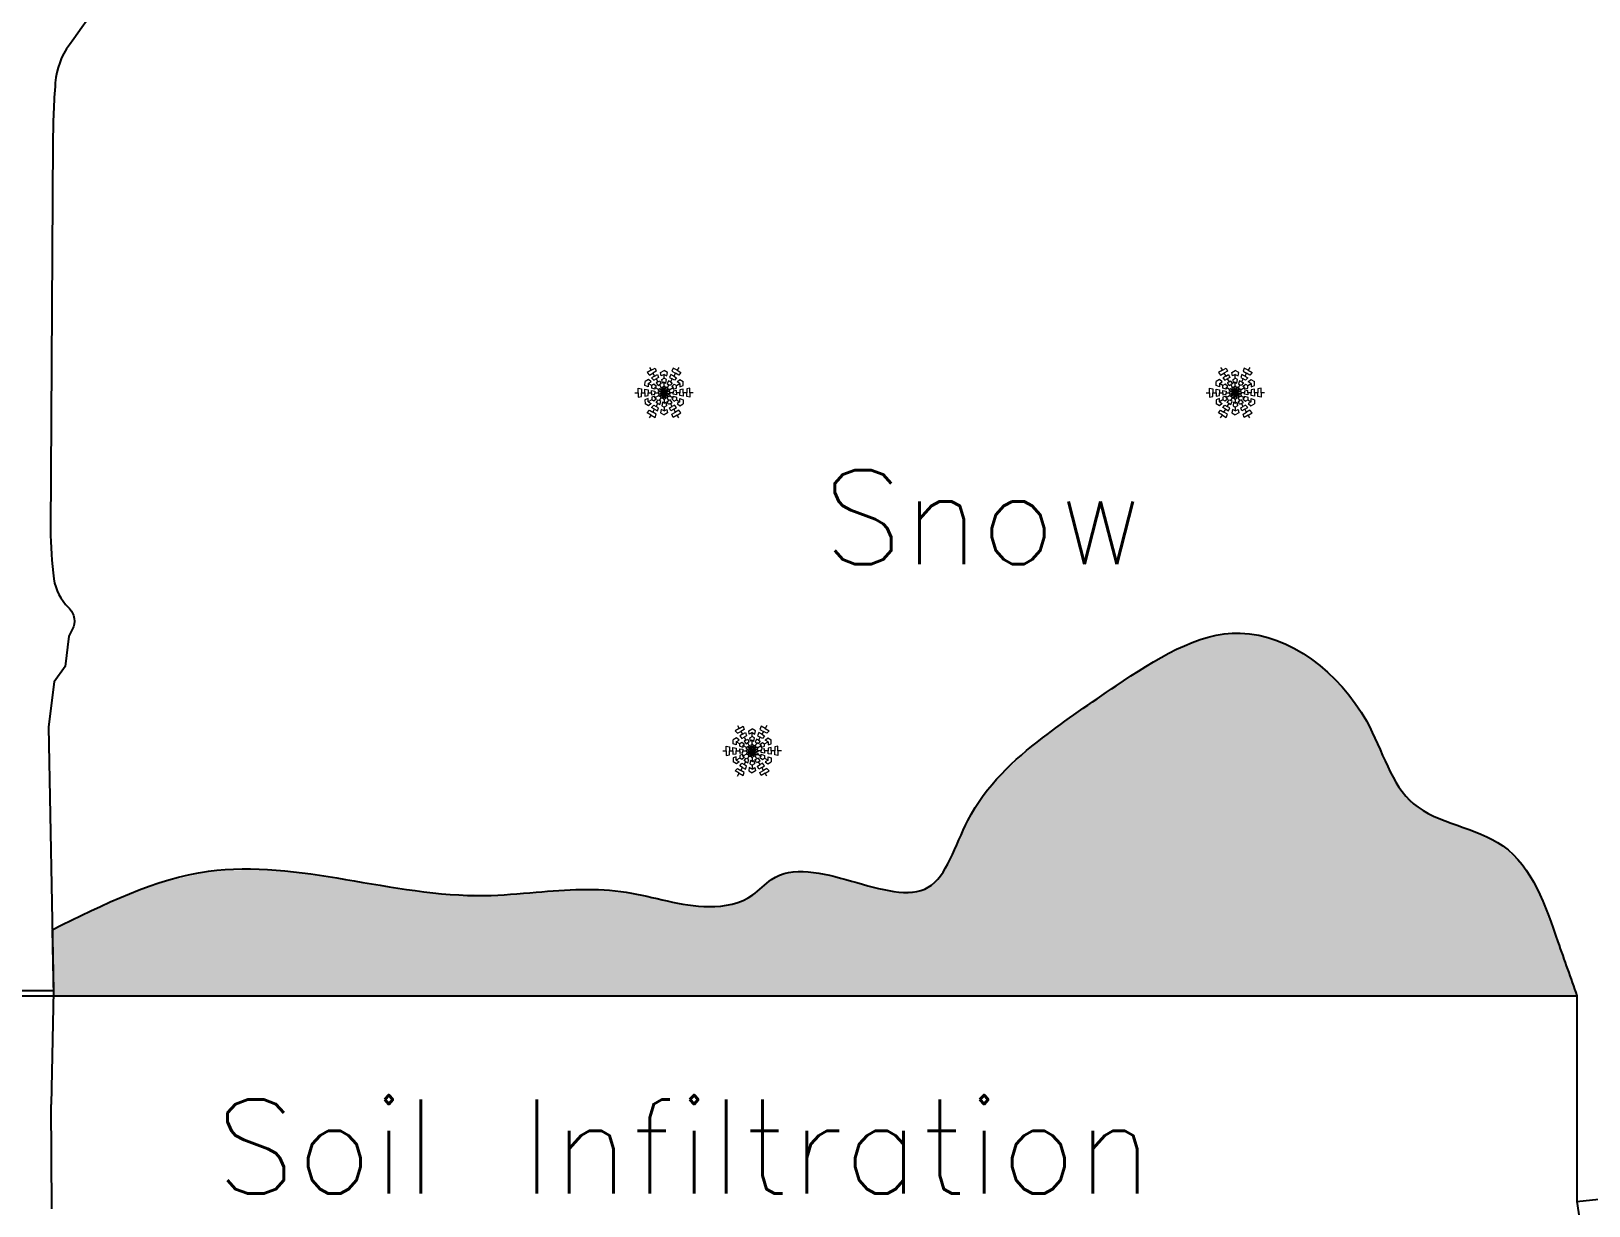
# Model space of a CAD drawing. Header units: millimetres. Extents: x 7 to 784, y -168 to 358.
# Drawn here: x 290.89 to 324.04, y 92.95 to 117.94 of the extents above; entities that cross this region are included whole.
import ezdxf

# ---------------------------------------------------------------- set-up
doc = ezdxf.new("R2010")
doc.units = ezdxf.units.MM
doc.layers.add('Snow', color=7, linetype='Continuous', true_color=0xe4ffe3)
doc.layers.add('SnowBorder', color=145, linetype='Continuous')
doc.styles.get("Standard").update_dxf_attribs({"font": 'txt.shx'})

# ---------------------------------------------------------------- blocks, each defined once
blk = doc.blocks.new('Winter trees 1_dwgmodels.com')
at = {"color": 0}
blk.add_lwpolyline([(7.035, 49.252, -0.032733), (4.122, 44.734, 0.141703), (3.453, 42.94, 0.017281), (3.339, 40.126), (3.229, 21.832, 0.030702), (3.389, 19.472, 0.173341), (4.074, 18.131, -0.170779), (4.345, 17.607, -0.152814), (4.258, 17.084), (4.095, 16.761), (3.927, 15.34), (3.392, 14.612), (3.125, 12.477), (3.365, 0), (-3.365, 0)], format="xyb", dxfattribs=at)

msp = doc.modelspace()

# ---------------------------------------------------------------- hatches: boundary and pattern name
at = {"layer": 'SnowBorder'}
msp.add_hatch(color=256, dxfattribs=at).paths.add_polyline_path([(314.40342, 104.2926), (315.51108, 104.89924), (316.08297, 105.0813), (316.66238, 105.13356), (317.2426, 105.03133), (317.80609, 104.78899), (318.33314, 104.42886), (318.804, 103.97323), (319.19897, 103.44439), (319.50364, 102.86685), (319.76251, 102.2892), (320.05654, 101.775), (320.46613, 101.38699), (321.0073, 101.12847), (321.59853, 100.91267), (322.15015, 100.6453), (322.58689, 100.24851), (322.91481, 99.73729), (323.38241, 98.56187), (323.78665, 97.41696), (291.36706, 97.41696), (291.36502, 97.52278), (291.34003, 98.8227), (292.46354, 99.36449), (293.59811, 99.81347), (294.75479, 100.07683), (295.94034, 100.1019), (297.14786, 99.96311), (298.36777, 99.76003), (299.59048, 99.59222), (300.80649, 99.55865), (302.02044, 99.652), (303.23727, 99.66009), (304.42554, 99.43483), (305.02479, 99.33012), (305.64271, 99.33565), (305.94323, 99.40691), (306.21656, 99.53997), (306.68673, 99.91994), (306.95203, 100.02699), (307.24699, 100.06141), (307.8963, 99.97647), (309.22575, 99.64012), (309.78771, 99.64511), (310.01716, 99.74695), (310.20731, 99.92697), (310.50973, 100.45185), (310.78417, 101.06273), (311.1103, 101.61821), (311.49819, 102.09413), (312.39408, 102.88854), (313.36467, 103.59417)])

# ---------------------------------------------------------------- linework, layer by layer
for p, q in [((291.34003, 98.8227), (291.36706, 97.41696)), ((291.36502, 97.52278), (291.31847, 95.10109)), ((266.34718, 97.41696), (323.78665, 97.41696)), ((323.78665, 97.41696), (323.78665, 93.04209)), ((323.78665, 93.04209), (332.04763, 93.91695)), ((323.78665, 93.04209), (323.78665, 93.04209)), ((323.78665, 93.04209), (323.96922, 91.78497))]:
    msp.add_line(p, q)
at = {"color": 0}
msp.add_line((291.33172, 92.88658), (291.31847, 95.10109), dxfattribs=at)
msp.add_arc((223.31744, 157.44221), 97.37766, 305.9270425, 305.9270425, dxfattribs=at)
at = {"layer": 'Snow'}
msp.add_spline([(291.34003, 98.8227), (294.66348, 100.06508), (300.54663, 99.54997), (301.64061, 99.62197), (303.55598, 99.62197), (305.31821, 99.314), (306.25003, 99.56302), (306.64365, 99.89238), (309.98235, 99.72469), (310.82582, 101.14652), (312.41634, 102.90574), (313.98277, 104.01429), (316.6216, 105.13489), (319.30562, 103.26421), (320.30874, 101.50198), (322.20653, 100.60731), (323.38135, 98.56493), (323.78665, 97.41696)], degree=3, dxfattribs=at)
at = {"layer": 'SnowBorder', "lineweight": 0}
for p, q in [((304.08568, 110.72594), (304.00151, 110.67734)), ((304.04995, 110.78783), (304.08568, 110.72594)), ((304.04995, 110.78783), (304.08568, 110.72594)), ((304.08568, 110.72594), (304.16986, 110.77454)), ((304.16986, 110.77454), (304.1936, 110.70742)), ((304.28702, 110.67717), (304.36063, 110.71943)), ((304.43425, 110.67717), (304.36063, 110.71943)), ((304.55141, 110.77454), (304.52767, 110.70742)), ((304.63559, 110.72594), (304.55141, 110.77454)), ((304.67132, 110.78783), (304.63559, 110.72594)), ((304.67132, 110.78783), (304.63559, 110.72594)), ((304.63559, 110.72594), (304.71976, 110.67734)), ((316.24017, 110.72594), (316.156, 110.67734)), ((316.20444, 110.78783), (316.24017, 110.72594)), ((316.20444, 110.78783), (316.24017, 110.72594)), ((316.24017, 110.72594), (316.32435, 110.77454)), ((316.32435, 110.77454), (316.34809, 110.70742)), ((316.44152, 110.67717), (316.51513, 110.71943)), ((316.58874, 110.67717), (316.51513, 110.71943)), ((316.7059, 110.77454), (316.68217, 110.70742)), ((316.79008, 110.72594), (316.7059, 110.77454)), ((316.82581, 110.78783), (316.79008, 110.72594)), ((316.82581, 110.78783), (316.79008, 110.72594)), ((316.79008, 110.72594), (316.87425, 110.67734)), ((303.95364, 110.39969), (303.95385, 110.48457)), ((304.02313, 110.375), (303.95364, 110.39969)), ((304.02725, 110.52719), (303.95385, 110.48457)), ((304.00151, 110.67734), (304.04776, 110.62323)), ((304.02313, 110.44457), (304.08337, 110.47935)), ((304.09573, 110.40265), (304.02313, 110.44457)), ((304.02313, 110.44457), (304.02313, 110.375)), ((304.09573, 110.40265), (304.02313, 110.44457)), ((304.08337, 110.47935), (304.02725, 110.52719)), ((304.04776, 110.62323), (304.12068, 110.66532)), ((304.15678, 110.60279), (304.09528, 110.56728)), ((304.09528, 110.56728), (304.14013, 110.51266)), ((304.14326, 110.42974), (304.09573, 110.40265)), ((304.09604, 110.34795), (304.09573, 110.40265)), ((304.1936, 110.70742), (304.12068, 110.66532)), ((304.12068, 110.66532), (304.15678, 110.60279)), ((304.12068, 110.66532), (304.15678, 110.60279)), ((304.14013, 110.51266), (304.19165, 110.54241)), ((304.19971, 110.3821), (304.14326, 110.42974)), ((304.15678, 110.60279), (304.21829, 110.6383)), ((304.22806, 110.47934), (304.18825, 110.45635)), ((304.18825, 110.45635), (304.23318, 110.4016)), ((304.24317, 110.57215), (304.19165, 110.54241)), ((304.19165, 110.54241), (304.22806, 110.47934)), ((304.19165, 110.54241), (304.22806, 110.47934)), ((304.21829, 110.6383), (304.24317, 110.57215)), ((304.22806, 110.47934), (304.26787, 110.50232)), ((304.23318, 110.4016), (304.263, 110.41882)), ((304.29282, 110.43603), (304.263, 110.41882)), ((304.263, 110.41882), (304.29924, 110.35605)), ((304.263, 110.41882), (304.29924, 110.35605)), ((304.26787, 110.50232), (304.29282, 110.43603)), ((304.30039, 110.60465), (304.28702, 110.67717)), ((304.36063, 110.63943), (304.30039, 110.60465)), ((304.31341, 110.52798), (304.36063, 110.5556)), ((304.32644, 110.45527), (304.31341, 110.52798)), ((304.36063, 110.47501), (304.32644, 110.45527)), ((304.33925, 110.37885), (304.36063, 110.39105)), ((304.36063, 110.5556), (304.36063, 110.63943)), ((304.36063, 110.5556), (304.36063, 110.63943)), ((304.36063, 110.63943), (304.42088, 110.60465)), ((304.40785, 110.52798), (304.36063, 110.5556)), ((304.36063, 110.39105), (304.36063, 110.47501)), ((304.36063, 110.39105), (304.36063, 110.47501)), ((304.36063, 110.47501), (304.39482, 110.45527)), ((304.38202, 110.37885), (304.36063, 110.39105)), ((304.39482, 110.45527), (304.40785, 110.52798)), ((304.42088, 110.60465), (304.43425, 110.67717)), ((304.45827, 110.41882), (304.42203, 110.35605)), ((304.45827, 110.41882), (304.42203, 110.35605)), ((304.4534, 110.50232), (304.42845, 110.43603)), ((304.42845, 110.43603), (304.45827, 110.41882)), ((304.49321, 110.47934), (304.4534, 110.50232)), ((304.48809, 110.4016), (304.45827, 110.41882)), ((304.50298, 110.6383), (304.4781, 110.57215)), ((304.4781, 110.57215), (304.52962, 110.54241)), ((304.53302, 110.45635), (304.48809, 110.4016)), ((304.52962, 110.54241), (304.49321, 110.47934)), ((304.52962, 110.54241), (304.49321, 110.47934)), ((304.49321, 110.47934), (304.53302, 110.45635)), ((304.56449, 110.60279), (304.50298, 110.6383)), ((304.52156, 110.3821), (304.57801, 110.42974)), ((304.52767, 110.70742), (304.60059, 110.66532)), ((304.58114, 110.51266), (304.52962, 110.54241)), ((304.60059, 110.66532), (304.56449, 110.60279)), ((304.60059, 110.66532), (304.56449, 110.60279)), ((304.56449, 110.60279), (304.62599, 110.56728)), ((304.57801, 110.42974), (304.62554, 110.40265)), ((304.62599, 110.56728), (304.58114, 110.51266)), ((304.67351, 110.62323), (304.60059, 110.66532)), ((304.62523, 110.34795), (304.62554, 110.40265)), ((304.62554, 110.40265), (304.69814, 110.44457)), ((304.62554, 110.40265), (304.69814, 110.44457)), ((304.6379, 110.47935), (304.69402, 110.52719)), ((304.69814, 110.44457), (304.6379, 110.47935)), ((304.71976, 110.67734), (304.67351, 110.62323)), ((304.69402, 110.52719), (304.76742, 110.48457)), ((304.69814, 110.44457), (304.69814, 110.375)), ((304.69814, 110.375), (304.76763, 110.39969)), ((304.76763, 110.39969), (304.76742, 110.48457)), ((316.10813, 110.39969), (316.10834, 110.48457)), ((316.17762, 110.375), (316.10813, 110.39969)), ((316.18174, 110.52719), (316.10834, 110.48457)), ((316.156, 110.67734), (316.20226, 110.62323)), ((316.17762, 110.44457), (316.23786, 110.47935)), ((316.25022, 110.40265), (316.17762, 110.44457)), ((316.17762, 110.44457), (316.17762, 110.375)), ((316.25022, 110.40265), (316.17762, 110.44457)), ((316.23786, 110.47935), (316.18174, 110.52719)), ((316.20226, 110.62323), (316.27517, 110.66532)), ((316.31128, 110.60279), (316.24977, 110.56728)), ((316.24977, 110.56728), (316.29462, 110.51266)), ((316.29775, 110.42974), (316.25022, 110.40265)), ((316.25053, 110.34795), (316.25022, 110.40265)), ((316.34809, 110.70742), (316.27517, 110.66532)), ((316.27517, 110.66532), (316.31128, 110.60279)), ((316.27517, 110.66532), (316.31128, 110.60279)), ((316.29462, 110.51266), (316.34614, 110.54241)), ((316.3542, 110.3821), (316.29775, 110.42974)), ((316.31128, 110.60279), (316.37278, 110.6383)), ((316.38255, 110.47934), (316.34274, 110.45635)), ((316.34274, 110.45635), (316.38767, 110.4016)), ((316.39766, 110.57215), (316.34614, 110.54241)), ((316.34614, 110.54241), (316.38255, 110.47934)), ((316.34614, 110.54241), (316.38255, 110.47934)), ((316.37278, 110.6383), (316.39766, 110.57215)), ((316.38255, 110.47934), (316.42236, 110.50232)), ((316.38767, 110.4016), (316.41749, 110.41882)), ((316.44731, 110.43603), (316.41749, 110.41882)), ((316.41749, 110.41882), (316.45373, 110.35605)), ((316.41749, 110.41882), (316.45373, 110.35605)), ((316.42236, 110.50232), (316.44731, 110.43603)), ((316.45488, 110.60465), (316.44152, 110.67717)), ((316.51513, 110.63943), (316.45488, 110.60465)), ((316.46791, 110.52798), (316.51513, 110.5556)), ((316.48094, 110.45527), (316.46791, 110.52798)), ((316.51513, 110.47501), (316.48094, 110.45527)), ((316.49374, 110.37885), (316.51513, 110.39105)), ((316.51513, 110.5556), (316.51513, 110.63943)), ((316.51513, 110.5556), (316.51513, 110.63943)), ((316.51513, 110.63943), (316.57537, 110.60465)), ((316.56235, 110.52798), (316.51513, 110.5556)), ((316.51513, 110.39105), (316.51513, 110.47501)), ((316.51513, 110.39105), (316.51513, 110.47501)), ((316.51513, 110.47501), (316.54932, 110.45527)), ((316.53652, 110.37885), (316.51513, 110.39105)), ((316.54932, 110.45527), (316.56235, 110.52798)), ((316.57537, 110.60465), (316.58874, 110.67717)), ((316.61276, 110.41882), (316.57652, 110.35605)), ((316.61276, 110.41882), (316.57652, 110.35605)), ((316.60789, 110.50232), (316.58294, 110.43603)), ((316.58294, 110.43603), (316.61276, 110.41882)), ((316.6477, 110.47934), (316.60789, 110.50232)), ((316.64258, 110.4016), (316.61276, 110.41882)), ((316.65747, 110.6383), (316.6326, 110.57215)), ((316.6326, 110.57215), (316.68412, 110.54241)), ((316.68752, 110.45635), (316.64258, 110.4016)), ((316.68412, 110.54241), (316.6477, 110.47934)), ((316.68412, 110.54241), (316.6477, 110.47934)), ((316.6477, 110.47934), (316.68752, 110.45635)), ((316.71898, 110.60279), (316.65747, 110.6383)), ((316.67605, 110.3821), (316.7325, 110.42974)), ((316.68217, 110.70742), (316.75508, 110.66532)), ((316.73563, 110.51266), (316.68412, 110.54241)), ((316.75508, 110.66532), (316.71898, 110.60279)), ((316.75508, 110.66532), (316.71898, 110.60279)), ((316.71898, 110.60279), (316.78048, 110.56728)), ((316.7325, 110.42974), (316.78004, 110.40265)), ((316.78048, 110.56728), (316.73563, 110.51266)), ((316.828, 110.62323), (316.75508, 110.66532)), ((316.77973, 110.34795), (316.78004, 110.40265)), ((316.78004, 110.40265), (316.85263, 110.44457)), ((316.78004, 110.40265), (316.85263, 110.44457)), ((316.79239, 110.47935), (316.84851, 110.52719)), ((316.85263, 110.44457), (316.79239, 110.47935)), ((316.87425, 110.67734), (316.828, 110.62323)), ((316.84851, 110.52719), (316.92191, 110.48457)), ((316.85263, 110.44457), (316.85263, 110.375)), ((316.85263, 110.375), (316.92212, 110.39969)), ((316.92212, 110.39969), (316.92191, 110.48457)), ((303.73926, 110.24971), (303.81073, 110.24971)), ((303.73926, 110.24971), (303.81073, 110.24971)), ((303.81073, 110.24971), (303.81073, 110.34691)), ((303.81073, 110.34691), (303.88072, 110.3339)), ((303.81073, 110.24971), (303.81073, 110.15251)), ((303.81073, 110.15251), (303.88072, 110.16551)), ((303.88072, 110.3339), (303.88072, 110.24971)), ((303.88072, 110.16551), (303.88072, 110.24971)), ((303.88072, 110.24971), (303.95293, 110.24971)), ((303.88072, 110.24971), (303.95293, 110.24971)), ((303.95293, 110.24971), (303.95293, 110.32073)), ((303.95293, 110.32073), (304.02266, 110.3092)), ((303.95293, 110.24971), (303.95293, 110.17869)), ((303.95293, 110.17869), (304.02266, 110.19022)), ((304.02313, 110.12441), (303.95364, 110.09973)), ((303.95364, 110.09973), (303.95385, 110.01485)), ((304.02266, 110.3092), (304.02266, 110.24971)), ((304.02266, 110.19022), (304.02266, 110.24971)), ((304.02266, 110.24971), (304.09548, 110.24971)), ((304.02266, 110.24971), (304.09548, 110.24971)), ((304.02313, 110.05485), (304.02313, 110.12441)), ((304.09573, 110.09676), (304.02313, 110.05485)), ((304.09573, 110.09676), (304.02313, 110.05485)), ((304.02313, 110.05485), (304.08337, 110.02007)), ((304.09548, 110.24971), (304.09548, 110.29568)), ((304.09548, 110.29568), (304.16537, 110.28414)), ((304.09548, 110.24971), (304.09548, 110.20374)), ((304.09548, 110.20374), (304.16537, 110.21528)), ((304.09604, 110.15147), (304.09573, 110.09676)), ((304.14326, 110.06968), (304.09573, 110.09676)), ((304.16552, 110.32288), (304.09604, 110.34795)), ((304.16552, 110.17654), (304.09604, 110.15147)), ((304.19971, 110.11732), (304.14326, 110.06968)), ((304.16537, 110.28414), (304.16537, 110.24971)), ((304.16537, 110.21528), (304.16537, 110.24971)), ((304.16537, 110.24971), (304.23784, 110.24971)), ((304.16537, 110.24971), (304.23784, 110.24971)), ((304.16552, 110.36236), (304.19971, 110.3821)), ((304.23823, 110.32038), (304.16552, 110.36236)), ((304.16552, 110.36236), (304.16552, 110.32288)), ((304.23823, 110.32038), (304.16552, 110.36236)), ((304.23823, 110.17904), (304.16552, 110.13706)), ((304.23823, 110.17904), (304.16552, 110.13706)), ((304.16552, 110.13706), (304.16552, 110.17654)), ((304.16552, 110.13706), (304.19971, 110.11732)), ((304.18825, 110.04307), (304.23318, 110.09782)), ((304.23318, 110.09782), (304.263, 110.0806)), ((304.23784, 110.24971), (304.23772, 110.27111)), ((304.23772, 110.27111), (304.30762, 110.25901)), ((304.23784, 110.24971), (304.23772, 110.22831)), ((304.23772, 110.22831), (304.30762, 110.2404)), ((304.2381, 110.29576), (304.23823, 110.32038)), ((304.30839, 110.26963), (304.2381, 110.29576)), ((304.30839, 110.22979), (304.2381, 110.20366)), ((304.2381, 110.20366), (304.23823, 110.17904)), ((304.25949, 110.3328), (304.23823, 110.32038)), ((304.25949, 110.16661), (304.23823, 110.17904)), ((304.31727, 110.28499), (304.25949, 110.3328)), ((304.31727, 110.21442), (304.25949, 110.16661)), ((304.263, 110.0806), (304.29924, 110.14337)), ((304.263, 110.0806), (304.29924, 110.14337)), ((304.29282, 110.06339), (304.263, 110.0806)), ((304.26787, 109.99709), (304.29282, 110.06339)), ((304.29924, 110.35605), (304.28065, 110.34546)), ((304.28065, 110.34546), (304.32607, 110.29097)), ((304.28065, 110.15396), (304.32607, 110.20845)), ((304.29924, 110.14337), (304.28065, 110.15396)), ((304.29924, 110.35605), (304.31771, 110.36686)), ((304.29924, 110.14337), (304.31771, 110.13256)), ((304.30762, 110.25901), (304.30762, 110.24971)), ((304.30762, 110.2404), (304.30762, 110.24971)), ((304.30762, 110.24971), (304.36063, 110.24971)), ((304.30762, 110.24971), (304.36063, 110.24971)), ((304.30813, 110.28002), (304.31727, 110.28499)), ((304.30813, 110.28002), (304.30839, 110.26963)), ((304.36063, 110.24971), (304.30813, 110.28002)), ((304.36063, 110.24971), (304.30813, 110.28002)), ((304.36063, 110.24971), (304.30813, 110.2194)), ((304.36063, 110.24971), (304.30813, 110.2194)), ((304.30813, 110.2194), (304.30839, 110.22979)), ((304.30813, 110.2194), (304.31727, 110.21442)), ((304.31771, 110.36686), (304.34219, 110.30027)), ((304.31771, 110.13256), (304.34219, 110.19915)), ((304.32607, 110.29097), (304.33413, 110.29562)), ((304.32607, 110.20845), (304.33413, 110.2038)), ((304.34219, 110.30027), (304.33413, 110.29562)), ((304.33413, 110.29562), (304.36063, 110.24971)), ((304.33413, 110.29562), (304.36063, 110.24971)), ((304.33413, 110.2038), (304.36063, 110.24971)), ((304.33413, 110.2038), (304.36063, 110.24971)), ((304.34219, 110.19915), (304.33413, 110.2038)), ((304.35176, 110.30491), (304.33925, 110.37885)), ((304.35176, 110.19451), (304.33925, 110.12057)), ((304.33925, 110.12057), (304.36063, 110.10837)), ((304.36063, 110.31034), (304.35176, 110.30491)), ((304.36063, 110.18908), (304.35176, 110.19451)), ((304.36063, 110.24971), (304.36063, 110.31034)), ((304.36063, 110.31034), (304.36951, 110.30491)), ((304.36063, 110.24971), (304.36063, 110.31034)), ((304.38714, 110.29562), (304.36063, 110.24971)), ((304.38714, 110.29562), (304.36063, 110.24971)), ((304.36063, 110.24971), (304.41314, 110.28002)), ((304.36063, 110.24971), (304.41314, 110.28002)), ((304.41365, 110.24971), (304.36063, 110.24971)), ((304.38714, 110.2038), (304.36063, 110.24971)), ((304.36063, 110.24971), (304.36063, 110.18908)), ((304.36063, 110.24971), (304.36063, 110.18908)), ((304.41365, 110.24971), (304.36063, 110.24971)), ((304.36063, 110.24971), (304.41314, 110.2194)), ((304.38714, 110.2038), (304.36063, 110.24971)), ((304.36063, 110.24971), (304.41314, 110.2194)), ((304.36063, 110.18908), (304.36951, 110.19451)), ((304.38202, 110.12057), (304.36063, 110.10837)), ((304.36063, 110.10837), (304.36063, 110.02441)), ((304.36063, 110.10837), (304.36063, 110.02441)), ((304.36951, 110.30491), (304.38202, 110.37885)), ((304.36951, 110.19451), (304.38202, 110.12057)), ((304.40356, 110.36686), (304.37908, 110.30027)), ((304.37908, 110.30027), (304.38714, 110.29562)), ((304.37908, 110.19915), (304.38714, 110.2038)), ((304.40356, 110.13256), (304.37908, 110.19915)), ((304.3952, 110.29097), (304.38714, 110.29562)), ((304.3952, 110.20845), (304.38714, 110.2038)), ((304.44062, 110.34546), (304.3952, 110.29097)), ((304.44062, 110.15396), (304.3952, 110.20845)), ((304.42203, 110.35605), (304.40356, 110.36686)), ((304.42203, 110.14337), (304.40356, 110.13256)), ((304.404, 110.28499), (304.46178, 110.3328)), ((304.41314, 110.28002), (304.404, 110.28499)), ((304.41314, 110.2194), (304.404, 110.21442)), ((304.404, 110.21442), (304.46178, 110.16661)), ((304.41288, 110.26963), (304.48317, 110.29576)), ((304.41314, 110.28002), (304.41288, 110.26963)), ((304.41314, 110.2194), (304.41288, 110.22979)), ((304.41288, 110.22979), (304.48317, 110.20366)), ((304.48355, 110.27111), (304.41365, 110.25901)), ((304.41365, 110.25901), (304.41365, 110.24971)), ((304.41365, 110.2404), (304.41365, 110.24971)), ((304.48355, 110.22831), (304.41365, 110.2404)), ((304.42203, 110.35605), (304.44062, 110.34546)), ((304.42203, 110.14337), (304.44062, 110.15396)), ((304.45827, 110.0806), (304.42203, 110.14337)), ((304.45827, 110.0806), (304.42203, 110.14337)), ((304.42845, 110.06339), (304.45827, 110.0806)), ((304.4534, 109.99709), (304.42845, 110.06339)), ((304.48809, 110.09782), (304.45827, 110.0806)), ((304.46178, 110.3328), (304.48304, 110.32038)), ((304.46178, 110.16661), (304.48304, 110.17904)), ((304.48304, 110.32038), (304.55575, 110.36236)), ((304.48304, 110.32038), (304.55575, 110.36236)), ((304.48317, 110.29576), (304.48304, 110.32038)), ((304.48317, 110.20366), (304.48304, 110.17904)), ((304.48304, 110.17904), (304.55575, 110.13706)), ((304.48304, 110.17904), (304.55575, 110.13706)), ((304.48342, 110.24971), (304.48355, 110.27111)), ((304.5559, 110.24971), (304.48342, 110.24971)), ((304.5559, 110.24971), (304.48342, 110.24971)), ((304.48342, 110.24971), (304.48355, 110.22831)), ((304.53302, 110.04307), (304.48809, 110.09782)), ((304.55575, 110.36236), (304.52156, 110.3821)), ((304.55575, 110.13706), (304.52156, 110.11732)), ((304.52156, 110.11732), (304.57801, 110.06968)), ((304.55575, 110.36236), (304.55575, 110.32288)), ((304.55575, 110.32288), (304.62523, 110.34795)), ((304.55575, 110.13706), (304.55575, 110.17654)), ((304.55575, 110.17654), (304.62523, 110.15147)), ((304.62579, 110.29568), (304.5559, 110.28414)), ((304.5559, 110.28414), (304.5559, 110.24971)), ((304.5559, 110.21528), (304.5559, 110.24971)), ((304.62579, 110.20374), (304.5559, 110.21528)), ((304.57801, 110.06968), (304.62554, 110.09676)), ((304.62523, 110.15147), (304.62554, 110.09676)), ((304.62554, 110.09676), (304.69814, 110.05485)), ((304.62554, 110.09676), (304.69814, 110.05485)), ((304.62579, 110.24971), (304.62579, 110.29568)), ((304.69861, 110.24971), (304.62579, 110.24971)), ((304.69861, 110.24971), (304.62579, 110.24971)), ((304.62579, 110.24971), (304.62579, 110.20374)), ((304.69814, 110.05485), (304.6379, 110.02007)), ((304.69814, 110.05485), (304.69814, 110.12441)), ((304.69814, 110.12441), (304.76763, 110.09973)), ((304.76834, 110.32073), (304.69861, 110.3092)), ((304.69861, 110.3092), (304.69861, 110.24971)), ((304.69861, 110.19022), (304.69861, 110.24971)), ((304.76834, 110.17869), (304.69861, 110.19022)), ((304.76763, 110.09973), (304.76742, 110.01485)), ((304.76834, 110.24971), (304.76834, 110.32073)), ((304.84054, 110.24971), (304.76834, 110.24971)), ((304.84054, 110.24971), (304.76834, 110.24971)), ((304.76834, 110.24971), (304.76834, 110.17869)), ((304.91054, 110.34691), (304.84054, 110.3339)), ((304.84054, 110.3339), (304.84054, 110.24971)), ((304.84054, 110.16551), (304.84054, 110.24971)), ((304.91054, 110.15251), (304.84054, 110.16551)), ((304.91054, 110.24971), (304.91054, 110.34691)), ((304.98201, 110.24971), (304.91054, 110.24971)), ((304.98201, 110.24971), (304.91054, 110.24971)), ((304.91054, 110.24971), (304.91054, 110.15251)), ((315.89375, 110.24971), (315.96522, 110.24971)), ((315.89375, 110.24971), (315.96522, 110.24971)), ((315.96522, 110.24971), (315.96522, 110.34691)), ((315.96522, 110.34691), (316.03522, 110.3339)), ((315.96522, 110.24971), (315.96522, 110.15251)), ((315.96522, 110.15251), (316.03522, 110.16551)), ((316.03522, 110.3339), (316.03522, 110.24971)), ((316.03522, 110.16551), (316.03522, 110.24971)), ((316.03522, 110.24971), (316.10742, 110.24971)), ((316.03522, 110.24971), (316.10742, 110.24971)), ((316.10742, 110.24971), (316.10742, 110.32073)), ((316.10742, 110.32073), (316.17715, 110.3092)), ((316.10742, 110.24971), (316.10742, 110.17869)), ((316.10742, 110.17869), (316.17715, 110.19022)), ((316.17762, 110.12441), (316.10813, 110.09973)), ((316.10813, 110.09973), (316.10834, 110.01485)), ((316.17715, 110.3092), (316.17715, 110.24971)), ((316.17715, 110.19022), (316.17715, 110.24971)), ((316.17715, 110.24971), (316.24997, 110.24971)), ((316.17715, 110.24971), (316.24997, 110.24971)), ((316.17762, 110.05485), (316.17762, 110.12441)), ((316.25022, 110.09676), (316.17762, 110.05485)), ((316.25022, 110.09676), (316.17762, 110.05485)), ((316.17762, 110.05485), (316.23786, 110.02007)), ((316.24997, 110.24971), (316.24997, 110.29568)), ((316.24997, 110.29568), (316.31986, 110.28414)), ((316.24997, 110.24971), (316.24997, 110.20374)), ((316.24997, 110.20374), (316.31986, 110.21528)), ((316.25053, 110.15147), (316.25022, 110.09676)), ((316.29775, 110.06968), (316.25022, 110.09676)), ((316.32001, 110.32288), (316.25053, 110.34795)), ((316.32001, 110.17654), (316.25053, 110.15147)), ((316.3542, 110.11732), (316.29775, 110.06968)), ((316.31986, 110.28414), (316.31986, 110.24971)), ((316.31986, 110.21528), (316.31986, 110.24971)), ((316.31986, 110.24971), (316.39234, 110.24971)), ((316.31986, 110.24971), (316.39234, 110.24971)), ((316.32001, 110.36236), (316.3542, 110.3821)), ((316.39272, 110.32038), (316.32001, 110.36236)), ((316.32001, 110.36236), (316.32001, 110.32288)), ((316.39272, 110.32038), (316.32001, 110.36236)), ((316.39272, 110.17904), (316.32001, 110.13706)), ((316.39272, 110.17904), (316.32001, 110.13706)), ((316.32001, 110.13706), (316.32001, 110.17654)), ((316.32001, 110.13706), (316.3542, 110.11732)), ((316.34274, 110.04307), (316.38767, 110.09782)), ((316.38767, 110.09782), (316.41749, 110.0806)), ((316.39234, 110.24971), (316.39221, 110.27111)), ((316.39221, 110.27111), (316.46211, 110.25901)), ((316.39234, 110.24971), (316.39221, 110.22831)), ((316.39221, 110.22831), (316.46211, 110.2404)), ((316.39259, 110.29576), (316.39272, 110.32038)), ((316.46288, 110.26963), (316.39259, 110.29576)), ((316.46288, 110.22979), (316.39259, 110.20366)), ((316.39259, 110.20366), (316.39272, 110.17904)), ((316.41398, 110.3328), (316.39272, 110.32038)), ((316.41398, 110.16661), (316.39272, 110.17904)), ((316.47176, 110.28499), (316.41398, 110.3328)), ((316.47176, 110.21442), (316.41398, 110.16661)), ((316.41749, 110.0806), (316.45373, 110.14337)), ((316.41749, 110.0806), (316.45373, 110.14337)), ((316.44731, 110.06339), (316.41749, 110.0806)), ((316.42236, 109.99709), (316.44731, 110.06339)), ((316.45373, 110.35605), (316.43514, 110.34546)), ((316.43514, 110.34546), (316.48056, 110.29097)), ((316.43514, 110.15396), (316.48056, 110.20845)), ((316.45373, 110.14337), (316.43514, 110.15396)), ((316.45373, 110.35605), (316.4722, 110.36686)), ((316.45373, 110.14337), (316.4722, 110.13256)), ((316.46211, 110.25901), (316.46211, 110.24971)), ((316.46211, 110.2404), (316.46211, 110.24971)), ((316.46211, 110.24971), (316.51513, 110.24971)), ((316.46211, 110.24971), (316.51513, 110.24971)), ((316.46262, 110.28002), (316.47176, 110.28499)), ((316.46262, 110.28002), (316.46288, 110.26963)), ((316.51513, 110.24971), (316.46262, 110.28002)), ((316.51513, 110.24971), (316.46262, 110.28002)), ((316.51513, 110.24971), (316.46262, 110.2194)), ((316.51513, 110.24971), (316.46262, 110.2194)), ((316.46262, 110.2194), (316.46288, 110.22979)), ((316.46262, 110.2194), (316.47176, 110.21442)), ((316.4722, 110.36686), (316.49668, 110.30027)), ((316.4722, 110.13256), (316.49668, 110.19915)), ((316.48056, 110.29097), (316.48862, 110.29562)), ((316.48056, 110.20845), (316.48862, 110.2038)), ((316.49668, 110.30027), (316.48862, 110.29562)), ((316.48862, 110.29562), (316.51513, 110.24971)), ((316.48862, 110.29562), (316.51513, 110.24971)), ((316.48862, 110.2038), (316.51513, 110.24971)), ((316.48862, 110.2038), (316.51513, 110.24971)), ((316.49668, 110.19915), (316.48862, 110.2038)), ((316.50625, 110.30491), (316.49374, 110.37885)), ((316.50625, 110.19451), (316.49374, 110.12057)), ((316.49374, 110.12057), (316.51513, 110.10837)), ((316.51513, 110.31034), (316.50625, 110.30491)), ((316.51513, 110.18908), (316.50625, 110.19451)), ((316.51513, 110.24971), (316.51513, 110.31034)), ((316.51513, 110.31034), (316.524, 110.30491)), ((316.51513, 110.24971), (316.51513, 110.31034)), ((316.54163, 110.29562), (316.51513, 110.24971)), ((316.54163, 110.29562), (316.51513, 110.24971)), ((316.51513, 110.24971), (316.56763, 110.28002)), ((316.51513, 110.24971), (316.56763, 110.28002)), ((316.56814, 110.24971), (316.51513, 110.24971)), ((316.54163, 110.2038), (316.51513, 110.24971)), ((316.51513, 110.24971), (316.51513, 110.18908)), ((316.51513, 110.24971), (316.51513, 110.18908)), ((316.56814, 110.24971), (316.51513, 110.24971)), ((316.51513, 110.24971), (316.56763, 110.2194)), ((316.54163, 110.2038), (316.51513, 110.24971)), ((316.51513, 110.24971), (316.56763, 110.2194)), ((316.51513, 110.18908), (316.524, 110.19451)), ((316.53652, 110.12057), (316.51513, 110.10837)), ((316.51513, 110.10837), (316.51513, 110.02441)), ((316.51513, 110.10837), (316.51513, 110.02441)), ((316.524, 110.30491), (316.53652, 110.37885)), ((316.524, 110.19451), (316.53652, 110.12057)), ((316.55805, 110.36686), (316.53357, 110.30027)), ((316.53357, 110.30027), (316.54163, 110.29562)), ((316.53357, 110.19915), (316.54163, 110.2038)), ((316.55805, 110.13256), (316.53357, 110.19915)), ((316.54969, 110.29097), (316.54163, 110.29562)), ((316.54969, 110.20845), (316.54163, 110.2038)), ((316.59512, 110.34546), (316.54969, 110.29097)), ((316.59512, 110.15396), (316.54969, 110.20845)), ((316.57652, 110.35605), (316.55805, 110.36686)), ((316.57652, 110.14337), (316.55805, 110.13256)), ((316.5585, 110.28499), (316.61627, 110.3328)), ((316.56763, 110.28002), (316.5585, 110.28499)), ((316.56763, 110.2194), (316.5585, 110.21442)), ((316.5585, 110.21442), (316.61627, 110.16661)), ((316.56737, 110.26963), (316.63766, 110.29576)), ((316.56763, 110.28002), (316.56737, 110.26963)), ((316.56763, 110.2194), (316.56737, 110.22979)), ((316.56737, 110.22979), (316.63766, 110.20366)), ((316.63804, 110.27111), (316.56814, 110.25901)), ((316.56814, 110.25901), (316.56814, 110.24971)), ((316.56814, 110.2404), (316.56814, 110.24971)), ((316.63804, 110.22831), (316.56814, 110.2404)), ((316.57652, 110.35605), (316.59512, 110.34546)), ((316.57652, 110.14337), (316.59512, 110.15396)), ((316.61276, 110.0806), (316.57652, 110.14337)), ((316.61276, 110.0806), (316.57652, 110.14337)), ((316.58294, 110.06339), (316.61276, 110.0806)), ((316.60789, 109.99709), (316.58294, 110.06339)), ((316.64258, 110.09782), (316.61276, 110.0806)), ((316.61627, 110.3328), (316.63753, 110.32038)), ((316.61627, 110.16661), (316.63753, 110.17904)), ((316.63753, 110.32038), (316.71024, 110.36236)), ((316.63753, 110.32038), (316.71024, 110.36236)), ((316.63766, 110.29576), (316.63753, 110.32038)), ((316.63766, 110.20366), (316.63753, 110.17904)), ((316.63753, 110.17904), (316.71024, 110.13706)), ((316.63753, 110.17904), (316.71024, 110.13706)), ((316.63792, 110.24971), (316.63804, 110.27111)), ((316.7104, 110.24971), (316.63792, 110.24971)), ((316.7104, 110.24971), (316.63792, 110.24971)), ((316.63792, 110.24971), (316.63804, 110.22831)), ((316.68752, 110.04307), (316.64258, 110.09782)), ((316.71024, 110.36236), (316.67605, 110.3821)), ((316.71024, 110.13706), (316.67605, 110.11732)), ((316.67605, 110.11732), (316.7325, 110.06968)), ((316.71024, 110.36236), (316.71024, 110.32288)), ((316.71024, 110.32288), (316.77973, 110.34795)), ((316.71024, 110.13706), (316.71024, 110.17654)), ((316.71024, 110.17654), (316.77973, 110.15147)), ((316.78028, 110.29568), (316.7104, 110.28414)), ((316.7104, 110.28414), (316.7104, 110.24971)), ((316.7104, 110.21528), (316.7104, 110.24971)), ((316.78028, 110.20374), (316.7104, 110.21528)), ((316.7325, 110.06968), (316.78004, 110.09676)), ((316.77973, 110.15147), (316.78004, 110.09676)), ((316.78004, 110.09676), (316.85263, 110.05485)), ((316.78004, 110.09676), (316.85263, 110.05485)), ((316.78028, 110.24971), (316.78028, 110.29568)), ((316.8531, 110.24971), (316.78028, 110.24971)), ((316.8531, 110.24971), (316.78028, 110.24971)), ((316.78028, 110.24971), (316.78028, 110.20374)), ((316.85263, 110.05485), (316.79239, 110.02007)), ((316.85263, 110.05485), (316.85263, 110.12441)), ((316.85263, 110.12441), (316.92212, 110.09973)), ((316.92283, 110.32073), (316.8531, 110.3092)), ((316.8531, 110.3092), (316.8531, 110.24971)), ((316.8531, 110.19022), (316.8531, 110.24971)), ((316.92283, 110.17869), (316.8531, 110.19022)), ((316.92212, 110.09973), (316.92191, 110.01485)), ((316.92283, 110.24971), (316.92283, 110.32073)), ((316.99504, 110.24971), (316.92283, 110.24971)), ((316.99504, 110.24971), (316.92283, 110.24971)), ((316.92283, 110.24971), (316.92283, 110.17869)), ((317.06503, 110.34691), (316.99504, 110.3339)), ((316.99504, 110.3339), (316.99504, 110.24971)), ((316.99504, 110.16551), (316.99504, 110.24971)), ((317.06503, 110.15251), (316.99504, 110.16551)), ((317.06503, 110.24971), (317.06503, 110.34691)), ((317.1365, 110.24971), (317.06503, 110.24971)), ((317.1365, 110.24971), (317.06503, 110.24971)), ((317.06503, 110.24971), (317.06503, 110.15251)), ((304.02725, 109.97223), (303.95385, 110.01485)), ((304.00151, 109.82208), (304.04776, 109.87619)), ((304.08568, 109.77348), (304.00151, 109.82208)), ((304.08337, 110.02007), (304.02725, 109.97223)), ((304.04776, 109.87619), (304.12068, 109.83409)), ((304.04995, 109.71158), (304.08568, 109.77348)), ((304.04995, 109.71158), (304.08568, 109.77348)), ((304.08568, 109.77348), (304.16986, 109.72488)), ((304.09528, 109.93214), (304.14013, 109.98676)), ((304.15678, 109.89663), (304.09528, 109.93214)), ((304.12068, 109.83409), (304.15678, 109.89663)), ((304.12068, 109.83409), (304.15678, 109.89663)), ((304.1936, 109.792), (304.12068, 109.83409)), ((304.14013, 109.98676), (304.19165, 109.95701)), ((304.15678, 109.89663), (304.21829, 109.86112)), ((304.16986, 109.72488), (304.1936, 109.792)), ((304.22806, 110.02008), (304.18825, 110.04307)), ((304.19165, 109.95701), (304.22806, 110.02008)), ((304.19165, 109.95701), (304.22806, 110.02008)), ((304.24317, 109.92727), (304.19165, 109.95701)), ((304.21829, 109.86112), (304.24317, 109.92727)), ((304.22806, 110.02008), (304.26787, 109.99709)), ((304.30039, 109.89477), (304.28702, 109.82225)), ((304.28702, 109.82225), (304.36063, 109.77999)), ((304.36063, 109.85999), (304.30039, 109.89477)), ((304.32644, 110.04415), (304.31341, 109.97144)), ((304.31341, 109.97144), (304.36063, 109.94382)), ((304.36063, 110.02441), (304.32644, 110.04415)), ((304.36063, 110.02441), (304.39482, 110.04415)), ((304.40785, 109.97144), (304.36063, 109.94382)), ((304.36063, 109.94382), (304.36063, 109.85999)), ((304.36063, 109.94382), (304.36063, 109.85999)), ((304.36063, 109.85999), (304.42088, 109.89477)), ((304.43425, 109.82225), (304.36063, 109.77999)), ((304.39482, 110.04415), (304.40785, 109.97144)), ((304.42088, 109.89477), (304.43425, 109.82225)), ((304.49321, 110.02008), (304.4534, 109.99709)), ((304.4781, 109.92727), (304.52962, 109.95701)), ((304.50298, 109.86112), (304.4781, 109.92727)), ((304.49321, 110.02008), (304.53302, 110.04307)), ((304.52962, 109.95701), (304.49321, 110.02008)), ((304.52962, 109.95701), (304.49321, 110.02008)), ((304.56449, 109.89663), (304.50298, 109.86112)), ((304.52767, 109.792), (304.60059, 109.83409)), ((304.55141, 109.72488), (304.52767, 109.792)), ((304.58114, 109.98676), (304.52962, 109.95701)), ((304.63559, 109.77348), (304.55141, 109.72488)), ((304.56449, 109.89663), (304.62599, 109.93214)), ((304.60059, 109.83409), (304.56449, 109.89663)), ((304.60059, 109.83409), (304.56449, 109.89663)), ((304.62599, 109.93214), (304.58114, 109.98676)), ((304.67351, 109.87619), (304.60059, 109.83409)), ((304.63559, 109.77348), (304.71976, 109.82208)), ((304.67132, 109.71158), (304.63559, 109.77348)), ((304.67132, 109.71158), (304.63559, 109.77348)), ((304.6379, 110.02007), (304.69402, 109.97223)), ((304.71976, 109.82208), (304.67351, 109.87619)), ((304.69402, 109.97223), (304.76742, 110.01485)), ((316.18174, 109.97223), (316.10834, 110.01485)), ((316.156, 109.82208), (316.20226, 109.87619)), ((316.24017, 109.77348), (316.156, 109.82208)), ((316.23786, 110.02007), (316.18174, 109.97223)), ((316.20226, 109.87619), (316.27517, 109.83409)), ((316.20444, 109.71158), (316.24017, 109.77348)), ((316.20444, 109.71158), (316.24017, 109.77348)), ((316.24017, 109.77348), (316.32435, 109.72488)), ((316.24977, 109.93214), (316.29462, 109.98676)), ((316.31128, 109.89663), (316.24977, 109.93214)), ((316.27517, 109.83409), (316.31128, 109.89663)), ((316.27517, 109.83409), (316.31128, 109.89663)), ((316.34809, 109.792), (316.27517, 109.83409)), ((316.29462, 109.98676), (316.34614, 109.95701)), ((316.31128, 109.89663), (316.37278, 109.86112)), ((316.32435, 109.72488), (316.34809, 109.792)), ((316.38255, 110.02008), (316.34274, 110.04307)), ((316.34614, 109.95701), (316.38255, 110.02008)), ((316.34614, 109.95701), (316.38255, 110.02008)), ((316.39766, 109.92727), (316.34614, 109.95701)), ((316.37278, 109.86112), (316.39766, 109.92727)), ((316.38255, 110.02008), (316.42236, 109.99709)), ((316.45488, 109.89477), (316.44152, 109.82225)), ((316.44152, 109.82225), (316.51513, 109.77999)), ((316.51513, 109.85999), (316.45488, 109.89477)), ((316.48094, 110.04415), (316.46791, 109.97144)), ((316.46791, 109.97144), (316.51513, 109.94382)), ((316.51513, 110.02441), (316.48094, 110.04415)), ((316.51513, 110.02441), (316.54932, 110.04415)), ((316.56235, 109.97144), (316.51513, 109.94382)), ((316.51513, 109.94382), (316.51513, 109.85999)), ((316.51513, 109.94382), (316.51513, 109.85999)), ((316.51513, 109.85999), (316.57537, 109.89477)), ((316.58874, 109.82225), (316.51513, 109.77999)), ((316.54932, 110.04415), (316.56235, 109.97144)), ((316.57537, 109.89477), (316.58874, 109.82225)), ((316.6477, 110.02008), (316.60789, 109.99709)), ((316.6326, 109.92727), (316.68412, 109.95701)), ((316.65747, 109.86112), (316.6326, 109.92727)), ((316.6477, 110.02008), (316.68752, 110.04307)), ((316.68412, 109.95701), (316.6477, 110.02008)), ((316.68412, 109.95701), (316.6477, 110.02008)), ((316.71898, 109.89663), (316.65747, 109.86112)), ((316.68217, 109.792), (316.75508, 109.83409)), ((316.7059, 109.72488), (316.68217, 109.792)), ((316.73563, 109.98676), (316.68412, 109.95701)), ((316.79008, 109.77348), (316.7059, 109.72488)), ((316.71898, 109.89663), (316.78048, 109.93214)), ((316.75508, 109.83409), (316.71898, 109.89663)), ((316.75508, 109.83409), (316.71898, 109.89663)), ((316.78048, 109.93214), (316.73563, 109.98676)), ((316.828, 109.87619), (316.75508, 109.83409)), ((316.79008, 109.77348), (316.87425, 109.82208)), ((316.82581, 109.71158), (316.79008, 109.77348)), ((316.82581, 109.71158), (316.79008, 109.77348)), ((316.79239, 110.02007), (316.84851, 109.97223)), ((316.87425, 109.82208), (316.828, 109.87619)), ((316.84851, 109.97223), (316.92191, 110.01485)), ((305.95902, 103.10411), (305.87485, 103.05551)), ((305.92329, 103.166), (305.95902, 103.10411)), ((305.92329, 103.166), (305.95902, 103.10411)), ((305.95902, 103.10411), (306.0432, 103.15271)), ((306.0432, 103.15271), (306.06694, 103.08559)), ((306.16036, 103.05533), (306.23398, 103.09759)), ((306.30759, 103.05533), (306.23398, 103.09759)), ((306.42475, 103.15271), (306.40101, 103.08559)), ((306.50893, 103.10411), (306.42475, 103.15271)), ((306.54466, 103.166), (306.50893, 103.10411)), ((306.54466, 103.166), (306.50893, 103.10411)), ((306.50893, 103.10411), (306.5931, 103.05551)), ((305.82698, 102.77785), (305.82719, 102.86273)), ((305.89647, 102.75317), (305.82698, 102.77785)), ((305.90059, 102.90535), (305.82719, 102.86273)), ((305.87485, 103.05551), (305.9211, 103.00139)), ((305.89647, 102.82274), (305.95671, 102.85752)), ((305.96907, 102.78082), (305.89647, 102.82274)), ((305.89647, 102.82274), (305.89647, 102.75317)), ((305.96907, 102.78082), (305.89647, 102.82274)), ((305.95671, 102.85752), (305.90059, 102.90535)), ((305.9211, 103.00139), (305.99402, 103.04349)), ((306.03012, 102.98096), (305.96862, 102.94545)), ((305.96862, 102.94545), (306.01347, 102.89083)), ((306.0166, 102.8079), (305.96907, 102.78082)), ((305.96938, 102.72612), (305.96907, 102.78082)), ((306.06694, 103.08559), (305.99402, 103.04349)), ((305.99402, 103.04349), (306.03012, 102.98096)), ((305.99402, 103.04349), (306.03012, 102.98096)), ((306.01347, 102.89083), (306.06499, 102.92057)), ((306.07305, 102.76026), (306.0166, 102.8079)), ((306.03012, 102.98096), (306.09163, 103.01647)), ((306.1014, 102.8575), (306.06159, 102.83452)), ((306.06159, 102.83452), (306.10652, 102.77977)), ((306.11651, 102.95032), (306.06499, 102.92057)), ((306.06499, 102.92057), (306.1014, 102.8575)), ((306.06499, 102.92057), (306.1014, 102.8575)), ((306.09163, 103.01647), (306.11651, 102.95032)), ((306.1014, 102.8575), (306.14121, 102.88049)), ((306.10652, 102.77977), (306.13634, 102.79698)), ((306.16616, 102.8142), (306.13634, 102.79698)), ((306.13634, 102.79698), (306.17258, 102.73421)), ((306.13634, 102.79698), (306.17258, 102.73421)), ((306.14121, 102.88049), (306.16616, 102.8142)), ((306.17373, 102.98281), (306.16036, 103.05533)), ((306.23398, 103.0176), (306.17373, 102.98281)), ((306.18675, 102.90614), (306.23398, 102.93377)), ((306.19979, 102.83343), (306.18675, 102.90614)), ((306.23398, 102.85317), (306.19979, 102.83343)), ((306.21259, 102.75702), (306.23398, 102.76922)), ((306.23398, 102.93377), (306.23398, 103.0176)), ((306.23398, 102.93377), (306.23398, 103.0176)), ((306.23398, 103.0176), (306.29422, 102.98281)), ((306.2812, 102.90614), (306.23398, 102.93377)), ((306.23398, 102.76922), (306.23398, 102.85317)), ((306.23398, 102.76922), (306.23398, 102.85317)), ((306.23398, 102.85317), (306.26817, 102.83343)), ((306.25536, 102.75702), (306.23398, 102.76922)), ((306.26817, 102.83343), (306.2812, 102.90614)), ((306.29422, 102.98281), (306.30759, 103.05533)), ((306.33161, 102.79698), (306.29537, 102.73421)), ((306.33161, 102.79698), (306.29537, 102.73421)), ((306.32674, 102.88049), (306.30179, 102.8142)), ((306.30179, 102.8142), (306.33161, 102.79698)), ((306.36655, 102.8575), (306.32674, 102.88049)), ((306.36143, 102.77977), (306.33161, 102.79698)), ((306.37632, 103.01647), (306.35144, 102.95032)), ((306.35144, 102.95032), (306.40296, 102.92057)), ((306.40636, 102.83452), (306.36143, 102.77977)), ((306.40296, 102.92057), (306.36655, 102.8575)), ((306.40296, 102.92057), (306.36655, 102.8575)), ((306.36655, 102.8575), (306.40636, 102.83452)), ((306.43783, 102.98096), (306.37632, 103.01647)), ((306.3949, 102.76026), (306.45135, 102.8079)), ((306.40101, 103.08559), (306.47393, 103.04349)), ((306.45448, 102.89083), (306.40296, 102.92057)), ((306.47393, 103.04349), (306.43783, 102.98096)), ((306.47393, 103.04349), (306.43783, 102.98096)), ((306.43783, 102.98096), (306.49933, 102.94545)), ((306.45135, 102.8079), (306.49888, 102.78082)), ((306.49933, 102.94545), (306.45448, 102.89083)), ((306.54685, 103.00139), (306.47393, 103.04349)), ((306.49857, 102.72612), (306.49888, 102.78082)), ((306.49888, 102.78082), (306.57148, 102.82274)), ((306.49888, 102.78082), (306.57148, 102.82274)), ((306.51124, 102.85752), (306.56736, 102.90535)), ((306.57148, 102.82274), (306.51124, 102.85752)), ((306.5931, 103.05551), (306.54685, 103.00139)), ((306.56736, 102.90535), (306.64076, 102.86273)), ((306.57148, 102.82274), (306.57148, 102.75317)), ((306.57148, 102.75317), (306.64097, 102.77785)), ((306.64097, 102.77785), (306.64076, 102.86273)), ((305.6126, 102.62787), (305.68407, 102.62787)), ((305.6126, 102.62787), (305.68407, 102.62787)), ((305.68407, 102.62787), (305.68407, 102.72507)), ((305.68407, 102.72507), (305.75406, 102.71207)), ((305.68407, 102.62787), (305.68407, 102.53068)), ((305.68407, 102.53068), (305.75406, 102.54368)), ((305.75406, 102.71207), (305.75406, 102.62787)), ((305.75406, 102.54368), (305.75406, 102.62787)), ((305.75406, 102.62787), (305.82627, 102.62787)), ((305.75406, 102.62787), (305.82627, 102.62787)), ((305.82627, 102.62787), (305.82627, 102.69889)), ((305.82627, 102.69889), (305.896, 102.68736)), ((305.82627, 102.62787), (305.82627, 102.55686)), ((305.82627, 102.55686), (305.896, 102.56839)), ((305.89647, 102.50258), (305.82698, 102.4779)), ((305.82698, 102.4779), (305.82719, 102.39302)), ((305.896, 102.68736), (305.896, 102.62787)), ((305.896, 102.56839), (305.896, 102.62787)), ((305.896, 102.62787), (305.96882, 102.62787)), ((305.896, 102.62787), (305.96882, 102.62787)), ((305.89647, 102.43301), (305.89647, 102.50258)), ((305.96907, 102.47493), (305.89647, 102.43301)), ((305.96907, 102.47493), (305.89647, 102.43301)), ((305.89647, 102.43301), (305.95671, 102.39823)), ((305.96882, 102.62787), (305.96882, 102.67385)), ((305.96882, 102.67385), (306.03871, 102.66231)), ((305.96882, 102.62787), (305.96882, 102.5819)), ((305.96882, 102.5819), (306.03871, 102.59344)), ((305.96938, 102.52963), (305.96907, 102.47493)), ((306.0166, 102.44785), (305.96907, 102.47493)), ((306.03886, 102.70104), (305.96938, 102.72612)), ((306.03886, 102.55471), (305.96938, 102.52963)), ((306.07305, 102.49549), (306.0166, 102.44785)), ((306.03871, 102.66231), (306.03871, 102.62787)), ((306.03871, 102.59344), (306.03871, 102.62787)), ((306.03871, 102.62787), (306.11119, 102.62787)), ((306.03871, 102.62787), (306.11119, 102.62787)), ((306.03886, 102.74052), (306.07305, 102.76026)), ((306.11157, 102.69855), (306.03886, 102.74052)), ((306.03886, 102.74052), (306.03886, 102.70104)), ((306.11157, 102.69855), (306.03886, 102.74052)), ((306.11157, 102.5572), (306.03886, 102.51523)), ((306.11157, 102.5572), (306.03886, 102.51523)), ((306.03886, 102.51523), (306.03886, 102.55471)), ((306.03886, 102.51523), (306.07305, 102.49549)), ((306.06159, 102.42123), (306.10652, 102.47598)), ((306.10652, 102.47598), (306.13634, 102.45877)), ((306.11119, 102.62787), (306.11106, 102.64927)), ((306.11106, 102.64927), (306.18096, 102.63718)), ((306.11119, 102.62787), (306.11106, 102.60648)), ((306.11106, 102.60648), (306.18096, 102.61857)), ((306.11144, 102.67392), (306.11157, 102.69855)), ((306.18173, 102.64779), (306.11144, 102.67392)), ((306.18173, 102.60796), (306.11144, 102.58183)), ((306.11144, 102.58183), (306.11157, 102.5572)), ((306.13283, 102.71097), (306.11157, 102.69855)), ((306.13283, 102.54478), (306.11157, 102.5572)), ((306.19061, 102.66316), (306.13283, 102.71097)), ((306.19061, 102.59259), (306.13283, 102.54478)), ((306.13634, 102.45877), (306.17258, 102.52154)), ((306.13634, 102.45877), (306.17258, 102.52154)), ((306.16616, 102.44155), (306.13634, 102.45877)), ((306.14121, 102.37526), (306.16616, 102.44155)), ((306.17258, 102.73421), (306.15399, 102.72362)), ((306.15399, 102.72362), (306.19941, 102.66913)), ((306.15399, 102.53213), (306.19941, 102.58662)), ((306.17258, 102.52154), (306.15399, 102.53213)), ((306.17258, 102.73421), (306.19105, 102.74502)), ((306.17258, 102.52154), (306.19105, 102.51073)), ((306.18096, 102.63718), (306.18096, 102.62787)), ((306.18096, 102.61857), (306.18096, 102.62787)), ((306.18096, 102.62787), (306.23398, 102.62787)), ((306.18096, 102.62787), (306.23398, 102.62787)), ((306.18147, 102.65819), (306.19061, 102.66316)), ((306.18147, 102.65819), (306.18173, 102.64779)), ((306.23398, 102.62787), (306.18147, 102.65819)), ((306.23398, 102.62787), (306.18147, 102.65819)), ((306.23398, 102.62787), (306.18147, 102.59756)), ((306.23398, 102.62787), (306.18147, 102.59756)), ((306.18147, 102.59756), (306.18173, 102.60796)), ((306.18147, 102.59756), (306.19061, 102.59259)), ((306.19105, 102.74502), (306.21553, 102.67844)), ((306.19105, 102.51073), (306.21553, 102.57731)), ((306.19941, 102.66913), (306.20747, 102.67378)), ((306.19941, 102.58662), (306.20747, 102.58197)), ((306.21553, 102.67844), (306.20747, 102.67378)), ((306.20747, 102.67378), (306.23398, 102.62787)), ((306.20747, 102.67378), (306.23398, 102.62787)), ((306.20747, 102.58197), (306.23398, 102.62787)), ((306.20747, 102.58197), (306.23398, 102.62787)), ((306.21553, 102.57731), (306.20747, 102.58197)), ((306.2251, 102.68308), (306.21259, 102.75702)), ((306.2251, 102.57267), (306.21259, 102.49873)), ((306.21259, 102.49873), (306.23398, 102.48653)), ((306.23398, 102.6885), (306.2251, 102.68308)), ((306.23398, 102.56725), (306.2251, 102.57267)), ((306.23398, 102.62787), (306.23398, 102.6885)), ((306.23398, 102.6885), (306.24285, 102.68308)), ((306.23398, 102.62787), (306.23398, 102.6885)), ((306.26048, 102.67378), (306.23398, 102.62787)), ((306.26048, 102.67378), (306.23398, 102.62787)), ((306.23398, 102.62787), (306.28648, 102.65819)), ((306.23398, 102.62787), (306.28648, 102.65819)), ((306.28699, 102.62787), (306.23398, 102.62787)), ((306.26048, 102.58197), (306.23398, 102.62787)), ((306.23398, 102.62787), (306.23398, 102.56725)), ((306.23398, 102.62787), (306.23398, 102.56725)), ((306.28699, 102.62787), (306.23398, 102.62787)), ((306.23398, 102.62787), (306.28648, 102.59756)), ((306.26048, 102.58197), (306.23398, 102.62787)), ((306.23398, 102.62787), (306.28648, 102.59756)), ((306.23398, 102.56725), (306.24285, 102.57267)), ((306.25536, 102.49873), (306.23398, 102.48653)), ((306.23398, 102.48653), (306.23398, 102.40258)), ((306.23398, 102.48653), (306.23398, 102.40258)), ((306.24285, 102.68308), (306.25536, 102.75702)), ((306.24285, 102.57267), (306.25536, 102.49873)), ((306.2769, 102.74502), (306.25242, 102.67844)), ((306.25242, 102.67844), (306.26048, 102.67378)), ((306.25242, 102.57731), (306.26048, 102.58197)), ((306.2769, 102.51073), (306.25242, 102.57731)), ((306.26854, 102.66913), (306.26048, 102.67378)), ((306.26854, 102.58662), (306.26048, 102.58197)), ((306.31396, 102.72362), (306.26854, 102.66913)), ((306.31396, 102.53213), (306.26854, 102.58662)), ((306.29537, 102.73421), (306.2769, 102.74502)), ((306.29537, 102.52154), (306.2769, 102.51073)), ((306.27734, 102.66316), (306.33512, 102.71097)), ((306.28648, 102.65819), (306.27734, 102.66316)), ((306.28648, 102.59756), (306.27734, 102.59259)), ((306.27734, 102.59259), (306.33512, 102.54478)), ((306.28622, 102.64779), (306.35651, 102.67392)), ((306.28648, 102.65819), (306.28622, 102.64779)), ((306.28648, 102.59756), (306.28622, 102.60796)), ((306.28622, 102.60796), (306.35651, 102.58183)), ((306.35689, 102.64927), (306.28699, 102.63718)), ((306.28699, 102.63718), (306.28699, 102.62787)), ((306.28699, 102.61857), (306.28699, 102.62787)), ((306.35689, 102.60648), (306.28699, 102.61857)), ((306.29537, 102.73421), (306.31396, 102.72362)), ((306.29537, 102.52154), (306.31396, 102.53213)), ((306.33161, 102.45877), (306.29537, 102.52154)), ((306.33161, 102.45877), (306.29537, 102.52154)), ((306.30179, 102.44155), (306.33161, 102.45877)), ((306.32674, 102.37526), (306.30179, 102.44155)), ((306.36143, 102.47598), (306.33161, 102.45877)), ((306.33512, 102.71097), (306.35638, 102.69855)), ((306.33512, 102.54478), (306.35638, 102.5572)), ((306.35638, 102.69855), (306.42909, 102.74052)), ((306.35638, 102.69855), (306.42909, 102.74052)), ((306.35651, 102.67392), (306.35638, 102.69855)), ((306.35651, 102.58183), (306.35638, 102.5572)), ((306.35638, 102.5572), (306.42909, 102.51523)), ((306.35638, 102.5572), (306.42909, 102.51523)), ((306.35677, 102.62787), (306.35689, 102.64927)), ((306.42924, 102.62787), (306.35677, 102.62787)), ((306.42924, 102.62787), (306.35677, 102.62787)), ((306.35677, 102.62787), (306.35689, 102.60648)), ((306.40636, 102.42123), (306.36143, 102.47598)), ((306.42909, 102.74052), (306.3949, 102.76026)), ((306.42909, 102.51523), (306.3949, 102.49549)), ((306.3949, 102.49549), (306.45135, 102.44785)), ((306.42909, 102.74052), (306.42909, 102.70104)), ((306.42909, 102.70104), (306.49857, 102.72612)), ((306.42909, 102.51523), (306.42909, 102.55471)), ((306.42909, 102.55471), (306.49857, 102.52963)), ((306.49913, 102.67385), (306.42924, 102.66231)), ((306.42924, 102.66231), (306.42924, 102.62787)), ((306.42924, 102.59344), (306.42924, 102.62787)), ((306.49913, 102.5819), (306.42924, 102.59344)), ((306.45135, 102.44785), (306.49888, 102.47493)), ((306.49857, 102.52963), (306.49888, 102.47493)), ((306.49888, 102.47493), (306.57148, 102.43301)), ((306.49888, 102.47493), (306.57148, 102.43301)), ((306.49913, 102.62787), (306.49913, 102.67385)), ((306.57195, 102.62787), (306.49913, 102.62787)), ((306.57195, 102.62787), (306.49913, 102.62787)), ((306.49913, 102.62787), (306.49913, 102.5819)), ((306.57148, 102.43301), (306.51124, 102.39823)), ((306.57148, 102.43301), (306.57148, 102.50258)), ((306.57148, 102.50258), (306.64097, 102.4779)), ((306.64168, 102.69889), (306.57195, 102.68736)), ((306.57195, 102.68736), (306.57195, 102.62787)), ((306.57195, 102.56839), (306.57195, 102.62787)), ((306.64168, 102.55686), (306.57195, 102.56839)), ((306.64097, 102.4779), (306.64076, 102.39302)), ((306.64168, 102.62787), (306.64168, 102.69889)), ((306.71389, 102.62787), (306.64168, 102.62787)), ((306.71389, 102.62787), (306.64168, 102.62787)), ((306.64168, 102.62787), (306.64168, 102.55686)), ((306.78388, 102.72507), (306.71389, 102.71207)), ((306.71389, 102.71207), (306.71389, 102.62787)), ((306.71389, 102.54368), (306.71389, 102.62787)), ((306.78388, 102.53068), (306.71389, 102.54368)), ((306.78388, 102.62787), (306.78388, 102.72507)), ((306.85535, 102.62787), (306.78388, 102.62787)), ((306.85535, 102.62787), (306.78388, 102.62787)), ((306.78388, 102.62787), (306.78388, 102.53068)), ((305.90059, 102.3504), (305.82719, 102.39302)), ((305.87485, 102.20024), (305.9211, 102.25436)), ((305.95902, 102.15164), (305.87485, 102.20024)), ((305.95671, 102.39823), (305.90059, 102.3504)), ((305.9211, 102.25436), (305.99402, 102.21226)), ((305.92329, 102.08975), (305.95902, 102.15164)), ((305.92329, 102.08975), (305.95902, 102.15164)), ((305.95902, 102.15164), (306.0432, 102.10304)), ((305.96862, 102.3103), (306.01347, 102.36492)), ((306.03012, 102.27479), (305.96862, 102.3103)), ((305.99402, 102.21226), (306.03012, 102.27479)), ((305.99402, 102.21226), (306.03012, 102.27479)), ((306.06694, 102.17016), (305.99402, 102.21226)), ((306.01347, 102.36492), (306.06499, 102.33518)), ((306.03012, 102.27479), (306.09163, 102.23928)), ((306.0432, 102.10304), (306.06694, 102.17016)), ((306.1014, 102.39825), (306.06159, 102.42123)), ((306.06499, 102.33518), (306.1014, 102.39825)), ((306.06499, 102.33518), (306.1014, 102.39825)), ((306.11651, 102.30543), (306.06499, 102.33518)), ((306.09163, 102.23928), (306.11651, 102.30543)), ((306.1014, 102.39825), (306.14121, 102.37526)), ((306.17373, 102.27294), (306.16036, 102.20042)), ((306.16036, 102.20042), (306.23398, 102.15816)), ((306.23398, 102.23815), (306.17373, 102.27294)), ((306.19979, 102.42232), (306.18675, 102.34961)), ((306.18675, 102.34961), (306.23398, 102.32198)), ((306.23398, 102.40258), (306.19979, 102.42232)), ((306.23398, 102.40258), (306.26817, 102.42232)), ((306.2812, 102.34961), (306.23398, 102.32198)), ((306.23398, 102.32198), (306.23398, 102.23815)), ((306.23398, 102.32198), (306.23398, 102.23815)), ((306.23398, 102.23815), (306.29422, 102.27294)), ((306.30759, 102.20042), (306.23398, 102.15816)), ((306.26817, 102.42232), (306.2812, 102.34961)), ((306.29422, 102.27294), (306.30759, 102.20042)), ((306.36655, 102.39825), (306.32674, 102.37526)), ((306.35144, 102.30543), (306.40296, 102.33518)), ((306.37632, 102.23928), (306.35144, 102.30543)), ((306.36655, 102.39825), (306.40636, 102.42123)), ((306.40296, 102.33518), (306.36655, 102.39825)), ((306.40296, 102.33518), (306.36655, 102.39825)), ((306.43783, 102.27479), (306.37632, 102.23928)), ((306.40101, 102.17016), (306.47393, 102.21226)), ((306.42475, 102.10304), (306.40101, 102.17016)), ((306.45448, 102.36492), (306.40296, 102.33518)), ((306.50893, 102.15164), (306.42475, 102.10304)), ((306.43783, 102.27479), (306.49933, 102.3103)), ((306.47393, 102.21226), (306.43783, 102.27479)), ((306.47393, 102.21226), (306.43783, 102.27479)), ((306.49933, 102.3103), (306.45448, 102.36492)), ((306.54685, 102.25436), (306.47393, 102.21226)), ((306.50893, 102.15164), (306.5931, 102.20024)), ((306.54466, 102.08975), (306.50893, 102.15164)), ((306.54466, 102.08975), (306.50893, 102.15164)), ((306.51124, 102.39823), (306.56736, 102.3504)), ((306.5931, 102.20024), (306.54685, 102.25436)), ((306.56736, 102.3504), (306.64076, 102.39302))]:
    msp.add_line(p, q, dxfattribs=at)

# ---------------------------------------------------------------- block references
at = {"xscale": 0.45, "yscale": 0.45, "zscale": 0.45}
msp.add_blockref('Winter trees 1_dwgmodels.com', (289.85084, 97.52278), dxfattribs=at)

# ---------------------------------------------------------------- texts
at = {"char_height": 2, "width": 173.654321, "attachment_point": 1}
for s, insert in [('Snow', (307.73631, 108.60416)), ('Soil Infiltration', (294.81379, 95.2094))]:
    msp.add_mtext(s, dxfattribs=dict(at, insert=insert))

doc.saveas('drawing.dxf')
